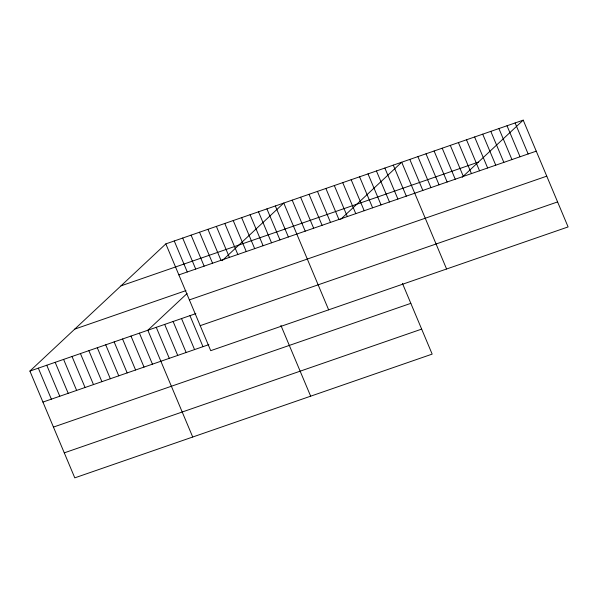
<?xml version="1.0" encoding="UTF-8"?>
<svg xmlns="http://www.w3.org/2000/svg" width="598" height="598" viewBox="0 0 598 598"><rect width="100%" height="100%" fill="white"/><g stroke="black" fill="none" stroke-linecap="round" stroke-linejoin="round"><path stroke-width="0.9" d="M402.424 283.347L432.167 354.113L74.787 477.854L29.9 371.074L165.833 243.887L523.213 120.146L568.1 226.926L210.713 350.667L165.833 243.887M187.084 293.513L147.833 330.238L192.72 437.018M222.157 260.698L283.766 203.051L328.653 309.831M340.673 219.324L401.707 162.222L446.586 268.995M462.179 177.255L523.213 120.146M120.975 285.859L478.355 162.118M178.862 274.893L536.249 151.159M74.757 329.102L185.956 290.598M189.379 299.897L546.759 176.163M29.9 371.074L195.852 313.614M200.203 325.663L557.59 201.922M42.936 402.08L208.889 344.627M53.446 427.084L410.833 303.35M64.278 452.85L421.657 329.109M515.11 122.956L528.146 153.963M507.014 125.759L520.051 156.766M498.911 128.563L511.948 159.576M490.809 131.366L503.845 162.379M482.713 134.169L495.749 165.183M474.61 136.979L487.647 167.986M466.507 139.782L479.544 170.789M458.412 142.586L471.441 173.599M450.309 145.389L463.345 176.403M442.206 148.199L455.242 179.206M434.103 151.002L447.14 182.009M426.008 153.806L439.044 184.812M417.905 156.609L430.941 187.623M409.802 159.412L422.838 190.426M393.282 165.138L406.311 196.144M384.858 168.053L397.894 199.059M376.434 170.968L389.47 201.982M368.009 173.883L381.046 204.897M359.585 176.799L372.621 207.812M351.161 179.721L364.197 210.728M342.736 182.637L355.773 213.643M334.312 185.552L347.348 216.566M325.888 188.467L338.924 219.481M317.463 191.382L330.5 222.396M309.039 194.305L322.075 225.311M300.615 197.22L313.651 228.227M292.19 200.136L305.227 231.142M275.342 205.966L288.378 236.98M266.917 208.881L279.954 239.895M258.493 211.804L271.529 242.81M250.069 214.719L263.105 245.726M241.644 217.635L254.681 248.648M280.911 325.417L310.661 396.182M233.22 220.55L246.256 251.564M224.796 223.465L237.832 254.479M216.371 226.388L229.408 257.394M207.947 229.303L220.983 260.309M199.523 232.218L212.559 263.225M191.098 235.134L204.135 266.147M182.682 238.049L195.71 269.063M174.257 240.972L187.286 271.978M189.955 315.654L202.991 346.668M181.53 318.57L194.567 349.583M173.106 321.492L186.142 352.499M164.682 324.408L177.718 355.414M156.257 327.323L169.294 358.329M139.416 333.153L152.445 364.167M130.992 336.069L144.021 367.082M122.568 338.991L135.597 369.998M114.143 341.906L127.18 372.913M105.719 344.822L118.755 375.828M97.295 347.737L110.331 378.751M88.87 350.652L101.907 381.666M80.446 353.575L93.482 384.581M72.022 356.49L85.058 387.497M63.597 359.405L76.634 390.412M55.173 362.321L68.209 393.335M46.749 365.236L59.785 396.25M38.324 368.151L51.361 399.165"/></g></svg>
